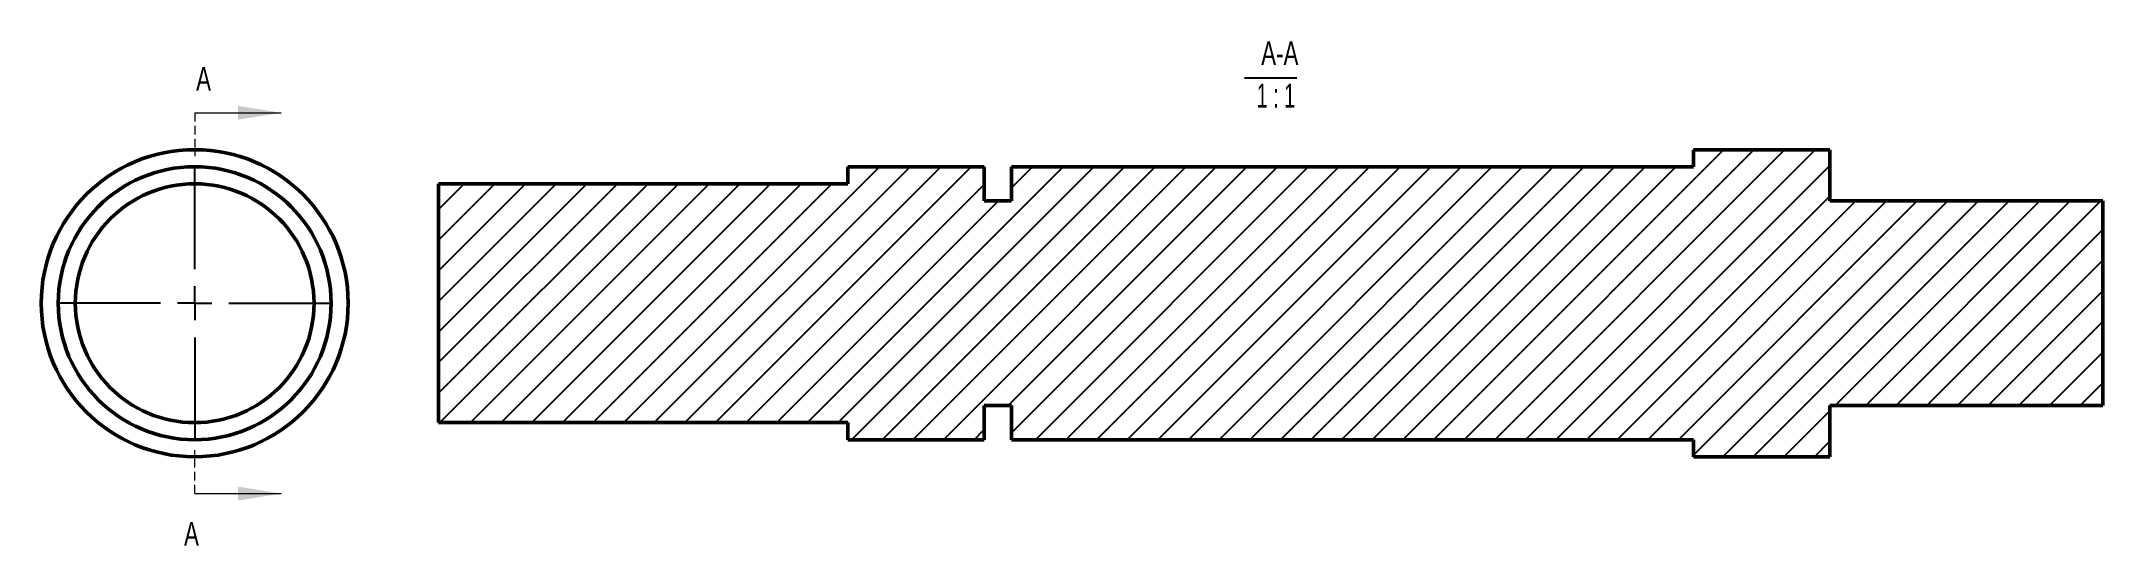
# Model space of a CAD drawing. Header units: millimetres. Extents: x 101 to 403, y 151 to 225.
import ezdxf

# ---------------------------------------------------------------- set-up
doc = ezdxf.new("R2010")
doc.units = ezdxf.units.MM
doc.linetypes.add('HIDDEN', pattern=[1.905, 1.27, -0.635])
doc.layers.add('10', color=7, linetype='Continuous')
doc.layers.add('剖面线层', color=2, linetype='Continuous', lineweight=25)
doc.layers.add('轮廓实线层', color=7, linetype='Continuous', lineweight=50)
doc.styles.add('SLDTEXTSTYLE4', font='TXT', dxfattribs={"width": 0.7})
doc.styles.add('SLDTEXTSTYLE5', font='TXT', dxfattribs={"width": 0.62})

# ---------------------------------------------------------------- blocks, each defined once
blk = doc.blocks.new('SW_CENTERMARKSYMBOL_0')
at = {"layer": '10', "color": 0}
for p, q in [((0, 5), (0, 20)), ((-5, 0), (-20, 0)), ((0, 0), (-2.5, 0)), ((0, 0), (0, 2.5)), ((0, 0), (0, -2.5)), ((0, 0), (2.5, 0)), ((5, 0), (20, 0)), ((0, -5), (0, -20))]:
    blk.add_line(p, q, dxfattribs=at)
blk = doc.blocks.new('SW_NOTE_0')
at = {"layer": '10', "color": 0}
blk.add_line((-1.23, -0.86), (6.45, -0.86), dxfattribs=at)
at = {"layer": '10', "color": 0, "char_height": 3.5, "attachment_point": 2}
for s, insert, style in [('A-A', (3.94, 4.51), 'SLDTEXTSTYLE4'), ('1 : 1', (3.37, -1.7), 'SLDTEXTSTYLE5')]:
    blk.add_mtext(s, dxfattribs=dict(at, insert=insert, style=style))

msp = doc.modelspace()

# ---------------------------------------------------------------- hatches: boundary and pattern name
at = {"layer": '剖面线层'}
h = msp.add_hatch(dxfattribs=at)
h.set_pattern_fill('ANSI31', color=256)
h.paths.add_polyline_path([(403.48, 201.15), (363.48, 201.15), (363.48, 208.65), (343.48, 208.65), (343.48, 206.15), (243.48, 206.15), (243.48, 201.15), (239.48, 201.15), (239.48, 206.15), (219.48, 206.15), (219.48, 203.65), (159.48, 203.65), (159.48, 168.65), (219.48, 168.65), (219.48, 166.15), (239.48, 166.15), (239.48, 171.15), (243.48, 171.15), (243.48, 166.15), (343.48, 166.15), (343.48, 163.65), (363.48, 163.65), (363.48, 171.15), (403.48, 171.15)])

# ---------------------------------------------------------------- linework, layer by layer
at = {"color": 7, "linetype": 'HIDDEN', "lineweight": 18}
for p, q in [((123.71, 214.05), (123.71, 207.7)), ((123.71, 158.25), (123.71, 164.6))]:
    msp.add_line(p, q, dxfattribs=at)
at = {"color": 7, "linetype": 'Continuous', "lineweight": 18}
for p, q in [((123.71, 214.05), (136.41, 214.05)), ((123.71, 158.25), (136.41, 158.25))]:
    msp.add_line(p, q, dxfattribs=at)
at = {"color": 7, "linetype": 'Continuous', "lineweight": 25}
for p, q in [((343.48, 208.65), (343.48, 206.15)), ((363.48, 208.65), (343.48, 208.65)), ((363.48, 208.65), (363.48, 201.15)), ((219.48, 206.15), (219.48, 203.65)), ((239.48, 206.15), (219.48, 206.15)), ((239.48, 206.15), (239.48, 201.15)), ((243.48, 206.15), (243.48, 201.15)), ((343.48, 206.15), (243.48, 206.15)), ((159.48, 203.65), (159.48, 168.65)), ((219.48, 203.65), (159.48, 203.65)), ((243.48, 201.15), (239.48, 201.15)), ((403.48, 201.15), (363.48, 201.15)), ((403.48, 201.15), (403.48, 171.15)), ((239.48, 171.15), (243.48, 171.15)), ((239.48, 171.15), (239.48, 166.15)), ((243.48, 171.15), (243.48, 166.15)), ((363.48, 171.15), (403.48, 171.15)), ((363.48, 171.15), (363.48, 163.65)), ((159.48, 168.65), (219.48, 168.65)), ((219.48, 168.65), (219.48, 166.15)), ((219.48, 166.15), (239.48, 166.15)), ((243.48, 166.15), (343.48, 166.15)), ((343.48, 166.15), (343.48, 163.65)), ((343.48, 163.65), (363.48, 163.65))]:
    msp.add_line(p, q, dxfattribs=at)
for radius in [22.5, 20, 17.5]:
    msp.add_circle((123.71, 186.15), radius, dxfattribs=at)
at = {"color": 7, "linetype": 'Continuous', "lineweight": 18}
for points in [[(136.41, 214.05), (130.06, 213.04), (130.06, 215.07)], [(136.41, 158.25), (130.06, 157.24), (130.06, 159.27)]]:
    msp.add_solid(points, dxfattribs=at)
at = {"layer": '轮廓实线层'}
for p, q in [((343.48, 206.15), (343.48, 208.65)), ((343.48, 208.65), (363.48, 208.65)), ((363.48, 208.65), (363.48, 201.15)), ((219.48, 203.65), (219.48, 206.15)), ((219.48, 206.15), (239.48, 206.15)), ((239.48, 206.15), (239.48, 201.15)), ((243.48, 201.15), (243.48, 206.15)), ((243.48, 206.15), (343.48, 206.15)), ((159.48, 203.65), (159.48, 168.65)), ((159.48, 203.65), (219.48, 203.65)), ((239.48, 201.15), (243.48, 201.15)), ((363.48, 201.15), (403.48, 201.15)), ((403.48, 171.15), (403.48, 201.15)), ((239.48, 166.15), (239.48, 171.15)), ((239.48, 171.15), (243.48, 171.15)), ((243.48, 171.15), (243.48, 166.15)), ((363.48, 163.65), (363.48, 171.15)), ((363.48, 171.15), (403.48, 171.15)), ((159.48, 168.65), (219.48, 168.65)), ((219.48, 168.65), (219.48, 166.15)), ((219.48, 166.15), (239.48, 166.15)), ((243.48, 166.15), (343.48, 166.15)), ((343.48, 166.15), (343.48, 163.65)), ((343.48, 163.65), (363.48, 163.65))]:
    msp.add_line(p, q, dxfattribs=at)
for radius in [22.5, 20, 17.5]:
    msp.add_circle((123.71, 186.15), radius, dxfattribs=at)

# ---------------------------------------------------------------- block references
at = {"layer": '10'}
for name, p in [('SW_NOTE_0', (278.87, 220.03)), ('SW_CENTERMARKSYMBOL_0', (123.71, 186.15))]:
    msp.add_blockref(name, p, dxfattribs=at)

# ---------------------------------------------------------------- texts
at = {"color": 7, "linetype": 'Continuous', "char_height": 3.5, "attachment_point": 1, "style": 'SLDTEXTSTYLE4'}
for insert in [(123.92, 220.78), (122.15, 154.11)]:
    msp.add_mtext('A', dxfattribs=dict(at, insert=insert))

doc.saveas('drawing.dxf')
